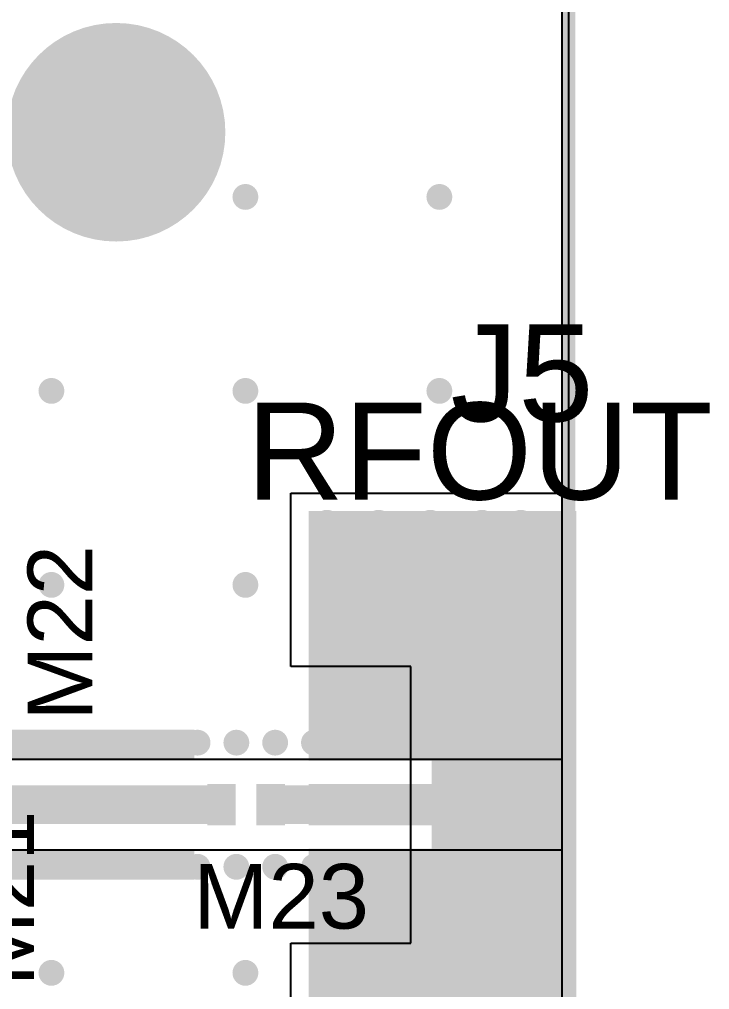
# Model space of a CAD drawing. Header units: millimetres. Extents: x -0.01 to 2.64, y -2.47 to 1.86.
# Drawn here: x 1.275 to 1.809, y 0.437 to 1.187 of the extents above; entities that cross this region are included whole.
import ezdxf

# ---------------------------------------------------------------- set-up
doc = ezdxf.new("R2010")
doc.units = ezdxf.units.MM
doc.header["$MEASUREMENT"] = 0
for name, color, linetype in [('BottomLayer', 5, 'Continuous'), ('BottomSolder', 6, 'Continuous'), ('Mechanical1', 6, 'Continuous'), ('MidLayer1', 16, 'Continuous'), ('MidLayer2', 76, 'Continuous'), ('PadHoleLayer', 156, 'Continuous'), ('TopLayer', 1, 'Continuous'), ('TopOverlay', 2, 'Continuous'), ('TopSolder', 216, 'Continuous'), ('ViaHoleLayer', 16, 'Continuous')]:
    doc.layers.add(name, color=color, linetype=linetype)
doc.styles.add('Arial', font='', dxfattribs={"height": 0.2})
doc.styles.get('Arial').set_extended_font_data('Arial')

# ---------------------------------------------------------------- blocks, each defined once
blk = doc.blocks.new('0402_20_26_22_1')
at = {"layer": 'TopLayer'}
for points in [[(-0.031, 0.013), (-0.011, 0.013), (-0.011, -0.013), (-0.031, -0.013)], [(0.011, 0.013), (0.031, 0.013), (0.031, -0.013), (0.011, -0.013)]]:
    blk.add_hatch(color=1, dxfattribs=at).paths.add_polyline_path(points)
at = {"layer": 'TopSolder'}
for points in [[(-0.032, 0.014), (-0.01, 0.014), (-0.01, -0.014), (-0.032, -0.014)], [(0.01, 0.014), (0.032, 0.014), (0.032, -0.014), (0.01, -0.014)]]:
    blk.add_hatch(color=216, dxfattribs=at).paths.add_polyline_path(points)
blk = doc.blocks.new('0402_20_26_22_2')
at = {"layer": 'TopLayer'}
for points in [[(-0.031, 0.013), (-0.011, 0.013), (-0.011, -0.013), (-0.031, -0.013)], [(0.011, 0.013), (0.031, 0.013), (0.031, -0.013), (0.011, -0.013)]]:
    blk.add_hatch(color=1, dxfattribs=at).paths.add_polyline_path(points)
at = {"layer": 'TopSolder'}
for points in [[(-0.032, 0.014), (-0.01, 0.014), (-0.01, -0.014), (-0.032, -0.014)], [(0.01, 0.014), (0.032, 0.014), (0.032, -0.014), (0.01, -0.014)]]:
    blk.add_hatch(color=216, dxfattribs=at).paths.add_polyline_path(points)
blk = doc.blocks.new('0402_20_30_18_12')
at = {"layer": 'TopLayer'}
for points in [[(-0.029, 0.015), (-0.009, 0.015), (-0.009, -0.015), (-0.029, -0.015)], [(0.009, 0.015), (0.029, 0.015), (0.029, -0.015), (0.009, -0.015)]]:
    blk.add_hatch(color=1, dxfattribs=at).paths.add_polyline_path(points)
at = {"layer": 'TopSolder'}
for points in [[(-0.03, 0.016), (-0.008, 0.016), (-0.008, -0.016), (-0.03, -0.016)], [(0.008, 0.016), (0.03, 0.016), (0.03, -0.016), (0.008, -0.016)]]:
    blk.add_hatch(color=216, dxfattribs=at).paths.add_polyline_path(points)
blk = doc.blocks.new('SMA_R_____P___R__D___H_F____15')
at = {"layer": 'BottomLayer'}
for points in [[(-0.005, 0.226), (0.2, 0.226), (0.2, 0.122), (-0.005, 0.122)], [(-0.005, 0.14), (0.105, 0.14), (0.105, -0.14), (-0.005, -0.14)], [(-0.005, -0.122), (0.2, -0.122), (0.2, -0.226), (-0.005, -0.226)]]:
    blk.add_hatch(color=5, dxfattribs=at).paths.add_polyline_path(points)
h = blk.add_hatch(color=5, dxfattribs=at)
edge = h.paths.add_edge_path()
edge.add_arc((0.037, 0.217), 0.01, 0, 360)
h = blk.add_hatch(color=5, dxfattribs=at)
edge = h.paths.add_edge_path()
edge.add_arc((0.067, 0.217), 0.01, 0, 360)
h = blk.add_hatch(color=5, dxfattribs=at)
edge = h.paths.add_edge_path()
edge.add_arc((0.107, 0.217), 0.01, 0, 360)
h = blk.add_hatch(color=5, dxfattribs=at)
edge = h.paths.add_edge_path()
edge.add_arc((0.147, 0.217), 0.01, 0, 360)
h = blk.add_hatch(color=5, dxfattribs=at)
edge = h.paths.add_edge_path()
edge.add_arc((0.187, 0.217), 0.01, 0, 360)
h = blk.add_hatch(color=5, dxfattribs=at)
edge = h.paths.add_edge_path()
edge.add_arc((0.037, 0.137), 0.01, 0, 360)
h = blk.add_hatch(color=5, dxfattribs=at)
edge = h.paths.add_edge_path()
edge.add_arc((0.067, 0.137), 0.01, 0, 360)
h = blk.add_hatch(color=5, dxfattribs=at)
edge = h.paths.add_edge_path()
edge.add_arc((0.107, 0.137), 0.01, 0, 360)
h = blk.add_hatch(color=5, dxfattribs=at)
edge = h.paths.add_edge_path()
edge.add_arc((0.147, 0.137), 0.01, 0, 360)
h = blk.add_hatch(color=5, dxfattribs=at)
edge = h.paths.add_edge_path()
edge.add_arc((0.187, 0.137), 0.01, 0, 360)
h = blk.add_hatch(color=5, dxfattribs=at)
edge = h.paths.add_edge_path()
edge.add_arc((0.037, -0.137), 0.01, 0, 360)
h = blk.add_hatch(color=5, dxfattribs=at)
edge = h.paths.add_edge_path()
edge.add_arc((0.067, -0.137), 0.01, 0, 360)
h = blk.add_hatch(color=5, dxfattribs=at)
edge = h.paths.add_edge_path()
edge.add_arc((0.107, -0.137), 0.01, 0, 360)
h = blk.add_hatch(color=5, dxfattribs=at)
edge = h.paths.add_edge_path()
edge.add_arc((0.147, -0.137), 0.01, 0, 360)
h = blk.add_hatch(color=5, dxfattribs=at)
edge = h.paths.add_edge_path()
edge.add_arc((0.187, -0.137), 0.01, 0, 360)
h = blk.add_hatch(color=5, dxfattribs=at)
edge = h.paths.add_edge_path()
edge.add_arc((0.037, -0.217), 0.01, 0, 360)
h = blk.add_hatch(color=5, dxfattribs=at)
edge = h.paths.add_edge_path()
edge.add_arc((0.067, -0.217), 0.01, 0, 360)
h = blk.add_hatch(color=5, dxfattribs=at)
edge = h.paths.add_edge_path()
edge.add_arc((0.107, -0.217), 0.01, 0, 360)
h = blk.add_hatch(color=5, dxfattribs=at)
edge = h.paths.add_edge_path()
edge.add_arc((0.147, -0.217), 0.01, 0, 360)
h = blk.add_hatch(color=5, dxfattribs=at)
edge = h.paths.add_edge_path()
edge.add_arc((0.187, -0.217), 0.01, 0, 360)
at = {"layer": 'BottomSolder'}
for points in [[(-0.006, 0.227), (0.201, 0.227), (0.201, 0.121), (-0.006, 0.121)], [(-0.006, 0.141), (0.106, 0.141), (0.106, -0.141), (-0.006, -0.141)], [(-0.006, -0.121), (0.201, -0.121), (0.201, -0.227), (-0.006, -0.227)]]:
    blk.add_hatch(color=6, dxfattribs=at).paths.add_polyline_path(points)
h = blk.add_hatch(color=6, dxfattribs=at)
edge = h.paths.add_edge_path()
edge.add_arc((0.037, 0.217), 0.011, 0, 360)
h = blk.add_hatch(color=6, dxfattribs=at)
edge = h.paths.add_edge_path()
edge.add_arc((0.067, 0.217), 0.011, 0, 360)
h = blk.add_hatch(color=6, dxfattribs=at)
edge = h.paths.add_edge_path()
edge.add_arc((0.107, 0.217), 0.011, 0, 360)
h = blk.add_hatch(color=6, dxfattribs=at)
edge = h.paths.add_edge_path()
edge.add_arc((0.147, 0.217), 0.011, 0, 360)
h = blk.add_hatch(color=6, dxfattribs=at)
edge = h.paths.add_edge_path()
edge.add_arc((0.187, 0.217), 0.011, 0, 360)
h = blk.add_hatch(color=6, dxfattribs=at)
edge = h.paths.add_edge_path()
edge.add_arc((0.037, 0.137), 0.011, 0, 360)
h = blk.add_hatch(color=6, dxfattribs=at)
edge = h.paths.add_edge_path()
edge.add_arc((0.067, 0.137), 0.011, 0, 360)
h = blk.add_hatch(color=6, dxfattribs=at)
edge = h.paths.add_edge_path()
edge.add_arc((0.107, 0.137), 0.011, 0, 360)
h = blk.add_hatch(color=6, dxfattribs=at)
edge = h.paths.add_edge_path()
edge.add_arc((0.147, 0.137), 0.011, 0, 360)
h = blk.add_hatch(color=6, dxfattribs=at)
edge = h.paths.add_edge_path()
edge.add_arc((0.187, 0.137), 0.011, 0, 360)
h = blk.add_hatch(color=6, dxfattribs=at)
edge = h.paths.add_edge_path()
edge.add_arc((0.037, -0.137), 0.011, 0, 360)
h = blk.add_hatch(color=6, dxfattribs=at)
edge = h.paths.add_edge_path()
edge.add_arc((0.067, -0.137), 0.011, 0, 360)
h = blk.add_hatch(color=6, dxfattribs=at)
edge = h.paths.add_edge_path()
edge.add_arc((0.107, -0.137), 0.011, 0, 360)
h = blk.add_hatch(color=6, dxfattribs=at)
edge = h.paths.add_edge_path()
edge.add_arc((0.147, -0.137), 0.011, 0, 360)
h = blk.add_hatch(color=6, dxfattribs=at)
edge = h.paths.add_edge_path()
edge.add_arc((0.187, -0.137), 0.011, 0, 360)
h = blk.add_hatch(color=6, dxfattribs=at)
edge = h.paths.add_edge_path()
edge.add_arc((0.037, -0.217), 0.011, 0, 360)
h = blk.add_hatch(color=6, dxfattribs=at)
edge = h.paths.add_edge_path()
edge.add_arc((0.067, -0.217), 0.011, 0, 360)
h = blk.add_hatch(color=6, dxfattribs=at)
edge = h.paths.add_edge_path()
edge.add_arc((0.107, -0.217), 0.011, 0, 360)
h = blk.add_hatch(color=6, dxfattribs=at)
edge = h.paths.add_edge_path()
edge.add_arc((0.147, -0.217), 0.011, 0, 360)
h = blk.add_hatch(color=6, dxfattribs=at)
edge = h.paths.add_edge_path()
edge.add_arc((0.187, -0.217), 0.011, 0, 360)
at = {"layer": 'MidLayer1'}
for points in [[(-0.005, 0.226), (0.2, 0.226), (0.2, 0.122), (-0.005, 0.122)], [(-0.005, 0.145), (0.045, 0.145), (0.045, -0.145), (-0.005, -0.145)], [(-0.005, -0.122), (0.2, -0.122), (0.2, -0.226), (-0.005, -0.226)]]:
    blk.add_hatch(color=16, dxfattribs=at).paths.add_polyline_path(points)
h = blk.add_hatch(color=16, dxfattribs=at)
edge = h.paths.add_edge_path()
edge.add_arc((0.037, 0.217), 0.01, 0, 360)
h = blk.add_hatch(color=16, dxfattribs=at)
edge = h.paths.add_edge_path()
edge.add_arc((0.067, 0.217), 0.01, 0, 360)
h = blk.add_hatch(color=16, dxfattribs=at)
edge = h.paths.add_edge_path()
edge.add_arc((0.107, 0.217), 0.01, 0, 360)
h = blk.add_hatch(color=16, dxfattribs=at)
edge = h.paths.add_edge_path()
edge.add_arc((0.147, 0.217), 0.01, 0, 360)
h = blk.add_hatch(color=16, dxfattribs=at)
edge = h.paths.add_edge_path()
edge.add_arc((0.187, 0.217), 0.01, 0, 360)
h = blk.add_hatch(color=16, dxfattribs=at)
edge = h.paths.add_edge_path()
edge.add_arc((0.037, 0.137), 0.01, 0, 360)
h = blk.add_hatch(color=16, dxfattribs=at)
edge = h.paths.add_edge_path()
edge.add_arc((0.067, 0.137), 0.01, 0, 360)
h = blk.add_hatch(color=16, dxfattribs=at)
edge = h.paths.add_edge_path()
edge.add_arc((0.107, 0.137), 0.01, 0, 360)
h = blk.add_hatch(color=16, dxfattribs=at)
edge = h.paths.add_edge_path()
edge.add_arc((0.147, 0.137), 0.01, 0, 360)
h = blk.add_hatch(color=16, dxfattribs=at)
edge = h.paths.add_edge_path()
edge.add_arc((0.187, 0.137), 0.01, 0, 360)
h = blk.add_hatch(color=16, dxfattribs=at)
edge = h.paths.add_edge_path()
edge.add_arc((0.037, -0.137), 0.01, 0, 360)
h = blk.add_hatch(color=16, dxfattribs=at)
edge = h.paths.add_edge_path()
edge.add_arc((0.067, -0.137), 0.01, 0, 360)
h = blk.add_hatch(color=16, dxfattribs=at)
edge = h.paths.add_edge_path()
edge.add_arc((0.107, -0.137), 0.01, 0, 360)
h = blk.add_hatch(color=16, dxfattribs=at)
edge = h.paths.add_edge_path()
edge.add_arc((0.147, -0.137), 0.01, 0, 360)
h = blk.add_hatch(color=16, dxfattribs=at)
edge = h.paths.add_edge_path()
edge.add_arc((0.187, -0.137), 0.01, 0, 360)
h = blk.add_hatch(color=16, dxfattribs=at)
edge = h.paths.add_edge_path()
edge.add_arc((0.037, -0.217), 0.01, 0, 360)
h = blk.add_hatch(color=16, dxfattribs=at)
edge = h.paths.add_edge_path()
edge.add_arc((0.067, -0.217), 0.01, 0, 360)
h = blk.add_hatch(color=16, dxfattribs=at)
edge = h.paths.add_edge_path()
edge.add_arc((0.107, -0.217), 0.01, 0, 360)
h = blk.add_hatch(color=16, dxfattribs=at)
edge = h.paths.add_edge_path()
edge.add_arc((0.147, -0.217), 0.01, 0, 360)
h = blk.add_hatch(color=16, dxfattribs=at)
edge = h.paths.add_edge_path()
edge.add_arc((0.187, -0.217), 0.01, 0, 360)
at = {"layer": 'MidLayer2'}
for points in [[(-0.005, 0.226), (0.2, 0.226), (0.2, 0.122), (-0.005, 0.122)], [(-0.005, -0.122), (0.2, -0.122), (0.2, -0.226), (-0.005, -0.226)]]:
    blk.add_hatch(color=76, dxfattribs=at).paths.add_polyline_path(points)
h = blk.add_hatch(color=76, dxfattribs=at)
edge = h.paths.add_edge_path()
edge.add_arc((0.037, 0.217), 0.01, 0, 360)
h = blk.add_hatch(color=76, dxfattribs=at)
edge = h.paths.add_edge_path()
edge.add_arc((0.067, 0.217), 0.01, 0, 360)
h = blk.add_hatch(color=76, dxfattribs=at)
edge = h.paths.add_edge_path()
edge.add_arc((0.107, 0.217), 0.01, 0, 360)
h = blk.add_hatch(color=76, dxfattribs=at)
edge = h.paths.add_edge_path()
edge.add_arc((0.147, 0.217), 0.01, 0, 360)
h = blk.add_hatch(color=76, dxfattribs=at)
edge = h.paths.add_edge_path()
edge.add_arc((0.187, 0.217), 0.01, 0, 360)
h = blk.add_hatch(color=76, dxfattribs=at)
edge = h.paths.add_edge_path()
edge.add_arc((0.037, 0.137), 0.01, 0, 360)
h = blk.add_hatch(color=76, dxfattribs=at)
edge = h.paths.add_edge_path()
edge.add_arc((0.067, 0.137), 0.01, 0, 360)
h = blk.add_hatch(color=76, dxfattribs=at)
edge = h.paths.add_edge_path()
edge.add_arc((0.107, 0.137), 0.01, 0, 360)
h = blk.add_hatch(color=76, dxfattribs=at)
edge = h.paths.add_edge_path()
edge.add_arc((0.147, 0.137), 0.01, 0, 360)
h = blk.add_hatch(color=76, dxfattribs=at)
edge = h.paths.add_edge_path()
edge.add_arc((0.187, 0.137), 0.01, 0, 360)
h = blk.add_hatch(color=76, dxfattribs=at)
edge = h.paths.add_edge_path()
edge.add_arc((0.037, -0.137), 0.01, 0, 360)
h = blk.add_hatch(color=76, dxfattribs=at)
edge = h.paths.add_edge_path()
edge.add_arc((0.067, -0.137), 0.01, 0, 360)
h = blk.add_hatch(color=76, dxfattribs=at)
edge = h.paths.add_edge_path()
edge.add_arc((0.107, -0.137), 0.01, 0, 360)
h = blk.add_hatch(color=76, dxfattribs=at)
edge = h.paths.add_edge_path()
edge.add_arc((0.147, -0.137), 0.01, 0, 360)
h = blk.add_hatch(color=76, dxfattribs=at)
edge = h.paths.add_edge_path()
edge.add_arc((0.187, -0.137), 0.01, 0, 360)
h = blk.add_hatch(color=76, dxfattribs=at)
edge = h.paths.add_edge_path()
edge.add_arc((0.037, -0.217), 0.01, 0, 360)
h = blk.add_hatch(color=76, dxfattribs=at)
edge = h.paths.add_edge_path()
edge.add_arc((0.067, -0.217), 0.01, 0, 360)
h = blk.add_hatch(color=76, dxfattribs=at)
edge = h.paths.add_edge_path()
edge.add_arc((0.107, -0.217), 0.01, 0, 360)
h = blk.add_hatch(color=76, dxfattribs=at)
edge = h.paths.add_edge_path()
edge.add_arc((0.147, -0.217), 0.01, 0, 360)
h = blk.add_hatch(color=76, dxfattribs=at)
edge = h.paths.add_edge_path()
edge.add_arc((0.187, -0.217), 0.01, 0, 360)
at = {"layer": 'PadHoleLayer'}
h = blk.add_hatch(color=156, dxfattribs=at)
edge = h.paths.add_edge_path()
edge.add_arc((0.0975, 0.174), 0.005, 0, 360)
h = blk.add_hatch(color=156, dxfattribs=at)
edge = h.paths.add_edge_path()
edge.add_arc((0.0975, -0.174), 0.005, 0, 360)
at = {"layer": 'TopLayer'}
for points in [[(-0.005, 0.226), (0.2, 0.226), (0.2, 0.122), (-0.005, 0.122)], [(-0.005, 0.135), (0.2, 0.135), (0.2, 0.035), (-0.005, 0.035)], [(-0.005, 0.015), (0.2, 0.015), (0.2, -0.015), (-0.005, -0.015)], [(-0.005, -0.035), (0.2, -0.035), (0.2, -0.135), (-0.005, -0.135)], [(-0.005, -0.122), (0.2, -0.122), (0.2, -0.226), (-0.005, -0.226)]]:
    blk.add_hatch(color=1, dxfattribs=at).paths.add_polyline_path(points)
h = blk.add_hatch(color=1, dxfattribs=at)
edge = h.paths.add_edge_path()
edge.add_arc((0.037, 0.217), 0.01, 0, 360)
h = blk.add_hatch(color=1, dxfattribs=at)
edge = h.paths.add_edge_path()
edge.add_arc((0.067, 0.217), 0.01, 0, 360)
h = blk.add_hatch(color=1, dxfattribs=at)
edge = h.paths.add_edge_path()
edge.add_arc((0.107, 0.217), 0.01, 0, 360)
h = blk.add_hatch(color=1, dxfattribs=at)
edge = h.paths.add_edge_path()
edge.add_arc((0.147, 0.217), 0.01, 0, 360)
h = blk.add_hatch(color=1, dxfattribs=at)
edge = h.paths.add_edge_path()
edge.add_arc((0.187, 0.217), 0.01, 0, 360)
h = blk.add_hatch(color=1, dxfattribs=at)
edge = h.paths.add_edge_path()
edge.add_arc((0.037, 0.137), 0.01, 0, 360)
h = blk.add_hatch(color=1, dxfattribs=at)
edge = h.paths.add_edge_path()
edge.add_arc((0.067, 0.137), 0.01, 0, 360)
h = blk.add_hatch(color=1, dxfattribs=at)
edge = h.paths.add_edge_path()
edge.add_arc((0.107, 0.137), 0.01, 0, 360)
h = blk.add_hatch(color=1, dxfattribs=at)
edge = h.paths.add_edge_path()
edge.add_arc((0.147, 0.137), 0.01, 0, 360)
h = blk.add_hatch(color=1, dxfattribs=at)
edge = h.paths.add_edge_path()
edge.add_arc((0.187, 0.137), 0.01, 0, 360)
h = blk.add_hatch(color=1, dxfattribs=at)
edge = h.paths.add_edge_path()
edge.add_arc((0.037, -0.137), 0.01, 0, 360)
h = blk.add_hatch(color=1, dxfattribs=at)
edge = h.paths.add_edge_path()
edge.add_arc((0.067, -0.137), 0.01, 0, 360)
h = blk.add_hatch(color=1, dxfattribs=at)
edge = h.paths.add_edge_path()
edge.add_arc((0.107, -0.137), 0.01, 0, 360)
h = blk.add_hatch(color=1, dxfattribs=at)
edge = h.paths.add_edge_path()
edge.add_arc((0.147, -0.137), 0.01, 0, 360)
h = blk.add_hatch(color=1, dxfattribs=at)
edge = h.paths.add_edge_path()
edge.add_arc((0.187, -0.137), 0.01, 0, 360)
h = blk.add_hatch(color=1, dxfattribs=at)
edge = h.paths.add_edge_path()
edge.add_arc((0.037, -0.217), 0.01, 0, 360)
h = blk.add_hatch(color=1, dxfattribs=at)
edge = h.paths.add_edge_path()
edge.add_arc((0.067, -0.217), 0.01, 0, 360)
h = blk.add_hatch(color=1, dxfattribs=at)
edge = h.paths.add_edge_path()
edge.add_arc((0.107, -0.217), 0.01, 0, 360)
h = blk.add_hatch(color=1, dxfattribs=at)
edge = h.paths.add_edge_path()
edge.add_arc((0.147, -0.217), 0.01, 0, 360)
h = blk.add_hatch(color=1, dxfattribs=at)
edge = h.paths.add_edge_path()
edge.add_arc((0.187, -0.217), 0.01, 0, 360)
at = {"layer": 'TopSolder'}
for points in [[(-0.006, 0.227), (0.201, 0.227), (0.201, 0.121), (-0.006, 0.121)], [(-0.006, 0.136), (0.201, 0.136), (0.201, 0.034), (-0.006, 0.034)], [(-0.006, 0.016), (0.201, 0.016), (0.201, -0.016), (-0.006, -0.016)], [(-0.006, -0.034), (0.201, -0.034), (0.201, -0.136), (-0.006, -0.136)], [(-0.006, -0.121), (0.201, -0.121), (0.201, -0.227), (-0.006, -0.227)]]:
    blk.add_hatch(color=216, dxfattribs=at).paths.add_polyline_path(points)
h = blk.add_hatch(color=216, dxfattribs=at)
edge = h.paths.add_edge_path()
edge.add_arc((0.037, 0.217), 0.011, 0, 360)
h = blk.add_hatch(color=216, dxfattribs=at)
edge = h.paths.add_edge_path()
edge.add_arc((0.067, 0.217), 0.011, 0, 360)
h = blk.add_hatch(color=216, dxfattribs=at)
edge = h.paths.add_edge_path()
edge.add_arc((0.107, 0.217), 0.011, 0, 360)
h = blk.add_hatch(color=216, dxfattribs=at)
edge = h.paths.add_edge_path()
edge.add_arc((0.147, 0.217), 0.011, 0, 360)
h = blk.add_hatch(color=216, dxfattribs=at)
edge = h.paths.add_edge_path()
edge.add_arc((0.187, 0.217), 0.011, 0, 360)
h = blk.add_hatch(color=216, dxfattribs=at)
edge = h.paths.add_edge_path()
edge.add_arc((0.037, 0.137), 0.011, 0, 360)
h = blk.add_hatch(color=216, dxfattribs=at)
edge = h.paths.add_edge_path()
edge.add_arc((0.067, 0.137), 0.011, 0, 360)
h = blk.add_hatch(color=216, dxfattribs=at)
edge = h.paths.add_edge_path()
edge.add_arc((0.107, 0.137), 0.011, 0, 360)
h = blk.add_hatch(color=216, dxfattribs=at)
edge = h.paths.add_edge_path()
edge.add_arc((0.147, 0.137), 0.011, 0, 360)
h = blk.add_hatch(color=216, dxfattribs=at)
edge = h.paths.add_edge_path()
edge.add_arc((0.187, 0.137), 0.011, 0, 360)
h = blk.add_hatch(color=216, dxfattribs=at)
edge = h.paths.add_edge_path()
edge.add_arc((0.037, -0.137), 0.011, 0, 360)
h = blk.add_hatch(color=216, dxfattribs=at)
edge = h.paths.add_edge_path()
edge.add_arc((0.067, -0.137), 0.011, 0, 360)
h = blk.add_hatch(color=216, dxfattribs=at)
edge = h.paths.add_edge_path()
edge.add_arc((0.107, -0.137), 0.011, 0, 360)
h = blk.add_hatch(color=216, dxfattribs=at)
edge = h.paths.add_edge_path()
edge.add_arc((0.147, -0.137), 0.011, 0, 360)
h = blk.add_hatch(color=216, dxfattribs=at)
edge = h.paths.add_edge_path()
edge.add_arc((0.187, -0.137), 0.011, 0, 360)
h = blk.add_hatch(color=216, dxfattribs=at)
edge = h.paths.add_edge_path()
edge.add_arc((0.037, -0.217), 0.011, 0, 360)
h = blk.add_hatch(color=216, dxfattribs=at)
edge = h.paths.add_edge_path()
edge.add_arc((0.067, -0.217), 0.011, 0, 360)
h = blk.add_hatch(color=216, dxfattribs=at)
edge = h.paths.add_edge_path()
edge.add_arc((0.107, -0.217), 0.011, 0, 360)
h = blk.add_hatch(color=216, dxfattribs=at)
edge = h.paths.add_edge_path()
edge.add_arc((0.147, -0.217), 0.011, 0, 360)
h = blk.add_hatch(color=216, dxfattribs=at)
edge = h.paths.add_edge_path()
edge.add_arc((0.187, -0.217), 0.011, 0, 360)
at = {"layer": 'ViaHoleLayer'}
h = blk.add_hatch(color=16, dxfattribs=at)
edge = h.paths.add_edge_path()
edge.add_arc((0.037, 0.217), 0.005, 0, 360)
h = blk.add_hatch(color=16, dxfattribs=at)
edge = h.paths.add_edge_path()
edge.add_arc((0.067, 0.217), 0.005, 0, 360)
h = blk.add_hatch(color=16, dxfattribs=at)
edge = h.paths.add_edge_path()
edge.add_arc((0.107, 0.217), 0.005, 0, 360)
h = blk.add_hatch(color=16, dxfattribs=at)
edge = h.paths.add_edge_path()
edge.add_arc((0.147, 0.217), 0.005, 0, 360)
h = blk.add_hatch(color=16, dxfattribs=at)
edge = h.paths.add_edge_path()
edge.add_arc((0.187, 0.217), 0.005, 0, 360)
h = blk.add_hatch(color=16, dxfattribs=at)
edge = h.paths.add_edge_path()
edge.add_arc((0.037, 0.137), 0.005, 0, 360)
h = blk.add_hatch(color=16, dxfattribs=at)
edge = h.paths.add_edge_path()
edge.add_arc((0.067, 0.137), 0.005, 0, 360)
h = blk.add_hatch(color=16, dxfattribs=at)
edge = h.paths.add_edge_path()
edge.add_arc((0.107, 0.137), 0.005, 0, 360)
h = blk.add_hatch(color=16, dxfattribs=at)
edge = h.paths.add_edge_path()
edge.add_arc((0.147, 0.137), 0.005, 0, 360)
h = blk.add_hatch(color=16, dxfattribs=at)
edge = h.paths.add_edge_path()
edge.add_arc((0.187, 0.137), 0.005, 0, 360)
h = blk.add_hatch(color=16, dxfattribs=at)
edge = h.paths.add_edge_path()
edge.add_arc((0.037, -0.137), 0.005, 0, 360)
h = blk.add_hatch(color=16, dxfattribs=at)
edge = h.paths.add_edge_path()
edge.add_arc((0.067, -0.137), 0.005, 0, 360)
h = blk.add_hatch(color=16, dxfattribs=at)
edge = h.paths.add_edge_path()
edge.add_arc((0.107, -0.137), 0.005, 0, 360)
h = blk.add_hatch(color=16, dxfattribs=at)
edge = h.paths.add_edge_path()
edge.add_arc((0.147, -0.137), 0.005, 0, 360)
h = blk.add_hatch(color=16, dxfattribs=at)
edge = h.paths.add_edge_path()
edge.add_arc((0.187, -0.137), 0.005, 0, 360)
h = blk.add_hatch(color=16, dxfattribs=at)
edge = h.paths.add_edge_path()
edge.add_arc((0.037, -0.217), 0.005, 0, 360)
h = blk.add_hatch(color=16, dxfattribs=at)
edge = h.paths.add_edge_path()
edge.add_arc((0.067, -0.217), 0.005, 0, 360)
h = blk.add_hatch(color=16, dxfattribs=at)
edge = h.paths.add_edge_path()
edge.add_arc((0.107, -0.217), 0.005, 0, 360)
h = blk.add_hatch(color=16, dxfattribs=at)
edge = h.paths.add_edge_path()
edge.add_arc((0.147, -0.217), 0.005, 0, 360)
h = blk.add_hatch(color=16, dxfattribs=at)
edge = h.paths.add_edge_path()
edge.add_arc((0.187, -0.217), 0.005, 0, 360)
blk = doc.blocks.new('H_________F___17')
at = {"layer": 'BottomLayer'}
h = blk.add_hatch(color=5, dxfattribs=at)
edge = h.paths.add_edge_path()
edge.add_arc((0.5, 0.5), 0.0725, 0, 360)
at = {"layer": 'BottomSolder'}
h = blk.add_hatch(color=6, dxfattribs=at)
edge = h.paths.add_edge_path()
edge.add_arc((0.5, 0.5), 0.0845, 0, 360)
at = {"layer": 'MidLayer1'}
h = blk.add_hatch(color=16, dxfattribs=at)
edge = h.paths.add_edge_path()
edge.add_arc((0.5, 0.5), 0.0725, 0, 360)
at = {"layer": 'MidLayer2'}
h = blk.add_hatch(color=76, dxfattribs=at)
edge = h.paths.add_edge_path()
edge.add_arc((0.5, 0.5), 0.0725, 0, 360)
at = {"layer": 'PadHoleLayer'}
h = blk.add_hatch(color=156, dxfattribs=at)
edge = h.paths.add_edge_path()
edge.add_arc((0.5, 0.5), 0.0625, 0, 360)
at = {"layer": 'TopLayer'}
h = blk.add_hatch(color=1, dxfattribs=at)
edge = h.paths.add_edge_path()
edge.add_arc((0.5, 0.5), 0.0725, 0, 360)
at = {"layer": 'TopSolder'}
h = blk.add_hatch(color=216, dxfattribs=at)
edge = h.paths.add_edge_path()
edge.add_arc((0.5, 0.5), 0.0845, 0, 360)

msp = doc.modelspace()

# ---------------------------------------------------------------- hatches: boundary and pattern name
at = {"layer": 'BottomLayer'}
h = msp.add_hatch(color=5, dxfattribs=at)
edge = h.paths.add_edge_path()
edge.add_arc((1.45, 1.05), 0.01, 0, 360)
h = msp.add_hatch(color=5, dxfattribs=at)
edge = h.paths.add_edge_path()
edge.add_arc((1.6, 1.05), 0.01, 0, 360)
h = msp.add_hatch(color=5, dxfattribs=at)
edge = h.paths.add_edge_path()
edge.add_arc((1.3, 0.9), 0.01, 0, 360)
h = msp.add_hatch(color=5, dxfattribs=at)
edge = h.paths.add_edge_path()
edge.add_arc((1.45, 0.9), 0.01, 0, 360)
h = msp.add_hatch(color=5, dxfattribs=at)
edge = h.paths.add_edge_path()
edge.add_arc((1.6, 0.9), 0.01, 0, 360)
h = msp.add_hatch(color=5, dxfattribs=at)
edge = h.paths.add_edge_path()
edge.add_arc((1.3, 0.75), 0.01, 0, 360)
h = msp.add_hatch(color=5, dxfattribs=at)
edge = h.paths.add_edge_path()
edge.add_arc((1.45, 0.75), 0.01, 0, 360)
h = msp.add_hatch(color=5, dxfattribs=at)
edge = h.paths.add_edge_path()
edge.add_arc((1.293, 0.628), 0.01, 0, 360)
h = msp.add_hatch(color=5, dxfattribs=at)
edge = h.paths.add_edge_path()
edge.add_arc((1.323, 0.628), 0.01, 0, 360)
h = msp.add_hatch(color=5, dxfattribs=at)
edge = h.paths.add_edge_path()
edge.add_arc((1.353, 0.628), 0.01, 0, 360)
h = msp.add_hatch(color=5, dxfattribs=at)
edge = h.paths.add_edge_path()
edge.add_arc((1.383, 0.628), 0.01, 0, 360)
h = msp.add_hatch(color=5, dxfattribs=at)
edge = h.paths.add_edge_path()
edge.add_arc((1.413, 0.628), 0.01, 0, 360)
h = msp.add_hatch(color=5, dxfattribs=at)
edge = h.paths.add_edge_path()
edge.add_arc((1.443, 0.628), 0.01, 0, 360)
h = msp.add_hatch(color=5, dxfattribs=at)
edge = h.paths.add_edge_path()
edge.add_arc((1.473, 0.628), 0.01, 0, 360)
h = msp.add_hatch(color=5, dxfattribs=at)
edge = h.paths.add_edge_path()
edge.add_arc((1.503, 0.628), 0.01, 0, 360)
h = msp.add_hatch(color=5, dxfattribs=at)
edge = h.paths.add_edge_path()
edge.add_arc((1.533, 0.628), 0.01, 0, 360)
h = msp.add_hatch(color=5, dxfattribs=at)
edge = h.paths.add_edge_path()
edge.add_arc((1.563, 0.628), 0.01, 0, 360)
h = msp.add_hatch(color=5, dxfattribs=at)
edge = h.paths.add_edge_path()
edge.add_arc((1.593, 0.628), 0.01, 0, 360)
h = msp.add_hatch(color=5, dxfattribs=at)
edge = h.paths.add_edge_path()
edge.add_arc((1.623, 0.628), 0.01, 0, 360)
h = msp.add_hatch(color=5, dxfattribs=at)
edge = h.paths.add_edge_path()
edge.add_arc((1.653, 0.628), 0.01, 0, 360)
h = msp.add_hatch(color=5, dxfattribs=at)
edge = h.paths.add_edge_path()
edge.add_arc((1.683, 0.628), 0.01, 0, 360)
h = msp.add_hatch(color=5, dxfattribs=at)
edge = h.paths.add_edge_path()
edge.add_arc((1.293, 0.532), 0.01, 0, 360)
h = msp.add_hatch(color=5, dxfattribs=at)
edge = h.paths.add_edge_path()
edge.add_arc((1.323, 0.532), 0.01, 0, 360)
h = msp.add_hatch(color=5, dxfattribs=at)
edge = h.paths.add_edge_path()
edge.add_arc((1.353, 0.532), 0.01, 0, 360)
h = msp.add_hatch(color=5, dxfattribs=at)
edge = h.paths.add_edge_path()
edge.add_arc((1.383, 0.532), 0.01, 0, 360)
h = msp.add_hatch(color=5, dxfattribs=at)
edge = h.paths.add_edge_path()
edge.add_arc((1.413, 0.532), 0.01, 0, 360)
h = msp.add_hatch(color=5, dxfattribs=at)
edge = h.paths.add_edge_path()
edge.add_arc((1.443, 0.532), 0.01, 0, 360)
h = msp.add_hatch(color=5, dxfattribs=at)
edge = h.paths.add_edge_path()
edge.add_arc((1.473, 0.532), 0.01, 0, 360)
h = msp.add_hatch(color=5, dxfattribs=at)
edge = h.paths.add_edge_path()
edge.add_arc((1.503, 0.532), 0.01, 0, 360)
h = msp.add_hatch(color=5, dxfattribs=at)
edge = h.paths.add_edge_path()
edge.add_arc((1.533, 0.532), 0.01, 0, 360)
h = msp.add_hatch(color=5, dxfattribs=at)
edge = h.paths.add_edge_path()
edge.add_arc((1.563, 0.532), 0.01, 0, 360)
h = msp.add_hatch(color=5, dxfattribs=at)
edge = h.paths.add_edge_path()
edge.add_arc((1.593, 0.532), 0.01, 0, 360)
h = msp.add_hatch(color=5, dxfattribs=at)
edge = h.paths.add_edge_path()
edge.add_arc((1.623, 0.532), 0.01, 0, 360)
h = msp.add_hatch(color=5, dxfattribs=at)
edge = h.paths.add_edge_path()
edge.add_arc((1.653, 0.532), 0.01, 0, 360)
h = msp.add_hatch(color=5, dxfattribs=at)
edge = h.paths.add_edge_path()
edge.add_arc((1.683, 0.532), 0.01, 0, 360)
h = msp.add_hatch(color=5, dxfattribs=at)
edge = h.paths.add_edge_path()
edge.add_arc((1.3, 0.45), 0.01, 0, 360)
h = msp.add_hatch(color=5, dxfattribs=at)
edge = h.paths.add_edge_path()
edge.add_arc((1.45, 0.45), 0.01, 0, 360)
at = {"layer": 'MidLayer1'}
h = msp.add_hatch(color=16, dxfattribs=at)
edge = h.paths.add_edge_path()
edge.add_arc((1.45, 1.05), 0.01, 0, 360)
h = msp.add_hatch(color=16, dxfattribs=at)
edge = h.paths.add_edge_path()
edge.add_arc((1.6, 1.05), 0.01, 0, 360)
h = msp.add_hatch(color=16, dxfattribs=at)
edge = h.paths.add_edge_path()
edge.add_arc((1.3, 0.9), 0.01, 0, 360)
h = msp.add_hatch(color=16, dxfattribs=at)
edge = h.paths.add_edge_path()
edge.add_arc((1.45, 0.9), 0.01, 0, 360)
h = msp.add_hatch(color=16, dxfattribs=at)
edge = h.paths.add_edge_path()
edge.add_arc((1.6, 0.9), 0.01, 0, 360)
h = msp.add_hatch(color=16, dxfattribs=at)
edge = h.paths.add_edge_path()
edge.add_arc((1.3, 0.75), 0.01, 0, 360)
h = msp.add_hatch(color=16, dxfattribs=at)
edge = h.paths.add_edge_path()
edge.add_arc((1.45, 0.75), 0.01, 0, 360)
h = msp.add_hatch(color=16, dxfattribs=at)
edge = h.paths.add_edge_path()
edge.add_arc((1.293, 0.628), 0.01, 0, 360)
h = msp.add_hatch(color=16, dxfattribs=at)
edge = h.paths.add_edge_path()
edge.add_arc((1.323, 0.628), 0.01, 0, 360)
h = msp.add_hatch(color=16, dxfattribs=at)
edge = h.paths.add_edge_path()
edge.add_arc((1.353, 0.628), 0.01, 0, 360)
h = msp.add_hatch(color=16, dxfattribs=at)
edge = h.paths.add_edge_path()
edge.add_arc((1.383, 0.628), 0.01, 0, 360)
h = msp.add_hatch(color=16, dxfattribs=at)
edge = h.paths.add_edge_path()
edge.add_arc((1.413, 0.628), 0.01, 0, 360)
h = msp.add_hatch(color=16, dxfattribs=at)
edge = h.paths.add_edge_path()
edge.add_arc((1.443, 0.628), 0.01, 0, 360)
h = msp.add_hatch(color=16, dxfattribs=at)
edge = h.paths.add_edge_path()
edge.add_arc((1.473, 0.628), 0.01, 0, 360)
h = msp.add_hatch(color=16, dxfattribs=at)
edge = h.paths.add_edge_path()
edge.add_arc((1.503, 0.628), 0.01, 0, 360)
h = msp.add_hatch(color=16, dxfattribs=at)
edge = h.paths.add_edge_path()
edge.add_arc((1.533, 0.628), 0.01, 0, 360)
h = msp.add_hatch(color=16, dxfattribs=at)
edge = h.paths.add_edge_path()
edge.add_arc((1.563, 0.628), 0.01, 0, 360)
h = msp.add_hatch(color=16, dxfattribs=at)
edge = h.paths.add_edge_path()
edge.add_arc((1.593, 0.628), 0.01, 0, 360)
h = msp.add_hatch(color=16, dxfattribs=at)
edge = h.paths.add_edge_path()
edge.add_arc((1.623, 0.628), 0.01, 0, 360)
h = msp.add_hatch(color=16, dxfattribs=at)
edge = h.paths.add_edge_path()
edge.add_arc((1.653, 0.628), 0.01, 0, 360)
h = msp.add_hatch(color=16, dxfattribs=at)
edge = h.paths.add_edge_path()
edge.add_arc((1.683, 0.628), 0.01, 0, 360)
h = msp.add_hatch(color=16, dxfattribs=at)
edge = h.paths.add_edge_path()
edge.add_arc((1.293, 0.532), 0.01, 0, 360)
h = msp.add_hatch(color=16, dxfattribs=at)
edge = h.paths.add_edge_path()
edge.add_arc((1.323, 0.532), 0.01, 0, 360)
h = msp.add_hatch(color=16, dxfattribs=at)
edge = h.paths.add_edge_path()
edge.add_arc((1.353, 0.532), 0.01, 0, 360)
h = msp.add_hatch(color=16, dxfattribs=at)
edge = h.paths.add_edge_path()
edge.add_arc((1.383, 0.532), 0.01, 0, 360)
h = msp.add_hatch(color=16, dxfattribs=at)
edge = h.paths.add_edge_path()
edge.add_arc((1.413, 0.532), 0.01, 0, 360)
h = msp.add_hatch(color=16, dxfattribs=at)
edge = h.paths.add_edge_path()
edge.add_arc((1.443, 0.532), 0.01, 0, 360)
h = msp.add_hatch(color=16, dxfattribs=at)
edge = h.paths.add_edge_path()
edge.add_arc((1.473, 0.532), 0.01, 0, 360)
h = msp.add_hatch(color=16, dxfattribs=at)
edge = h.paths.add_edge_path()
edge.add_arc((1.503, 0.532), 0.01, 0, 360)
h = msp.add_hatch(color=16, dxfattribs=at)
edge = h.paths.add_edge_path()
edge.add_arc((1.533, 0.532), 0.01, 0, 360)
h = msp.add_hatch(color=16, dxfattribs=at)
edge = h.paths.add_edge_path()
edge.add_arc((1.563, 0.532), 0.01, 0, 360)
h = msp.add_hatch(color=16, dxfattribs=at)
edge = h.paths.add_edge_path()
edge.add_arc((1.593, 0.532), 0.01, 0, 360)
h = msp.add_hatch(color=16, dxfattribs=at)
edge = h.paths.add_edge_path()
edge.add_arc((1.623, 0.532), 0.01, 0, 360)
h = msp.add_hatch(color=16, dxfattribs=at)
edge = h.paths.add_edge_path()
edge.add_arc((1.653, 0.532), 0.01, 0, 360)
h = msp.add_hatch(color=16, dxfattribs=at)
edge = h.paths.add_edge_path()
edge.add_arc((1.683, 0.532), 0.01, 0, 360)
h = msp.add_hatch(color=16, dxfattribs=at)
edge = h.paths.add_edge_path()
edge.add_arc((1.3, 0.45), 0.01, 0, 360)
h = msp.add_hatch(color=16, dxfattribs=at)
edge = h.paths.add_edge_path()
edge.add_arc((1.45, 0.45), 0.01, 0, 360)
at = {"layer": 'MidLayer2'}
h = msp.add_hatch(color=76, dxfattribs=at)
edge = h.paths.add_edge_path()
edge.add_arc((1.45, 1.05), 0.01, 0, 360)
h = msp.add_hatch(color=76, dxfattribs=at)
edge = h.paths.add_edge_path()
edge.add_arc((1.6, 1.05), 0.01, 0, 360)
h = msp.add_hatch(color=76, dxfattribs=at)
edge = h.paths.add_edge_path()
edge.add_arc((1.3, 0.9), 0.01, 0, 360)
h = msp.add_hatch(color=76, dxfattribs=at)
edge = h.paths.add_edge_path()
edge.add_arc((1.45, 0.9), 0.01, 0, 360)
h = msp.add_hatch(color=76, dxfattribs=at)
edge = h.paths.add_edge_path()
edge.add_arc((1.6, 0.9), 0.01, 0, 360)
h = msp.add_hatch(color=76, dxfattribs=at)
edge = h.paths.add_edge_path()
edge.add_arc((1.3, 0.75), 0.01, 0, 360)
h = msp.add_hatch(color=76, dxfattribs=at)
edge = h.paths.add_edge_path()
edge.add_arc((1.45, 0.75), 0.01, 0, 360)
h = msp.add_hatch(color=76, dxfattribs=at)
edge = h.paths.add_edge_path()
edge.add_arc((1.293, 0.628), 0.01, 0, 360)
h = msp.add_hatch(color=76, dxfattribs=at)
edge = h.paths.add_edge_path()
edge.add_arc((1.323, 0.628), 0.01, 0, 360)
h = msp.add_hatch(color=76, dxfattribs=at)
edge = h.paths.add_edge_path()
edge.add_arc((1.353, 0.628), 0.01, 0, 360)
h = msp.add_hatch(color=76, dxfattribs=at)
edge = h.paths.add_edge_path()
edge.add_arc((1.383, 0.628), 0.01, 0, 360)
h = msp.add_hatch(color=76, dxfattribs=at)
edge = h.paths.add_edge_path()
edge.add_arc((1.413, 0.628), 0.01, 0, 360)
h = msp.add_hatch(color=76, dxfattribs=at)
edge = h.paths.add_edge_path()
edge.add_arc((1.443, 0.628), 0.01, 0, 360)
h = msp.add_hatch(color=76, dxfattribs=at)
edge = h.paths.add_edge_path()
edge.add_arc((1.473, 0.628), 0.01, 0, 360)
h = msp.add_hatch(color=76, dxfattribs=at)
edge = h.paths.add_edge_path()
edge.add_arc((1.503, 0.628), 0.01, 0, 360)
h = msp.add_hatch(color=76, dxfattribs=at)
edge = h.paths.add_edge_path()
edge.add_arc((1.533, 0.628), 0.01, 0, 360)
h = msp.add_hatch(color=76, dxfattribs=at)
edge = h.paths.add_edge_path()
edge.add_arc((1.563, 0.628), 0.01, 0, 360)
h = msp.add_hatch(color=76, dxfattribs=at)
edge = h.paths.add_edge_path()
edge.add_arc((1.593, 0.628), 0.01, 0, 360)
h = msp.add_hatch(color=76, dxfattribs=at)
edge = h.paths.add_edge_path()
edge.add_arc((1.623, 0.628), 0.01, 0, 360)
h = msp.add_hatch(color=76, dxfattribs=at)
edge = h.paths.add_edge_path()
edge.add_arc((1.653, 0.628), 0.01, 0, 360)
h = msp.add_hatch(color=76, dxfattribs=at)
edge = h.paths.add_edge_path()
edge.add_arc((1.683, 0.628), 0.01, 0, 360)
h = msp.add_hatch(color=76, dxfattribs=at)
edge = h.paths.add_edge_path()
edge.add_arc((1.293, 0.532), 0.01, 0, 360)
h = msp.add_hatch(color=76, dxfattribs=at)
edge = h.paths.add_edge_path()
edge.add_arc((1.323, 0.532), 0.01, 0, 360)
h = msp.add_hatch(color=76, dxfattribs=at)
edge = h.paths.add_edge_path()
edge.add_arc((1.353, 0.532), 0.01, 0, 360)
h = msp.add_hatch(color=76, dxfattribs=at)
edge = h.paths.add_edge_path()
edge.add_arc((1.383, 0.532), 0.01, 0, 360)
h = msp.add_hatch(color=76, dxfattribs=at)
edge = h.paths.add_edge_path()
edge.add_arc((1.413, 0.532), 0.01, 0, 360)
h = msp.add_hatch(color=76, dxfattribs=at)
edge = h.paths.add_edge_path()
edge.add_arc((1.443, 0.532), 0.01, 0, 360)
h = msp.add_hatch(color=76, dxfattribs=at)
edge = h.paths.add_edge_path()
edge.add_arc((1.473, 0.532), 0.01, 0, 360)
h = msp.add_hatch(color=76, dxfattribs=at)
edge = h.paths.add_edge_path()
edge.add_arc((1.503, 0.532), 0.01, 0, 360)
h = msp.add_hatch(color=76, dxfattribs=at)
edge = h.paths.add_edge_path()
edge.add_arc((1.533, 0.532), 0.01, 0, 360)
h = msp.add_hatch(color=76, dxfattribs=at)
edge = h.paths.add_edge_path()
edge.add_arc((1.563, 0.532), 0.01, 0, 360)
h = msp.add_hatch(color=76, dxfattribs=at)
edge = h.paths.add_edge_path()
edge.add_arc((1.593, 0.532), 0.01, 0, 360)
h = msp.add_hatch(color=76, dxfattribs=at)
edge = h.paths.add_edge_path()
edge.add_arc((1.623, 0.532), 0.01, 0, 360)
h = msp.add_hatch(color=76, dxfattribs=at)
edge = h.paths.add_edge_path()
edge.add_arc((1.653, 0.532), 0.01, 0, 360)
h = msp.add_hatch(color=76, dxfattribs=at)
edge = h.paths.add_edge_path()
edge.add_arc((1.683, 0.532), 0.01, 0, 360)
h = msp.add_hatch(color=76, dxfattribs=at)
edge = h.paths.add_edge_path()
edge.add_arc((1.3, 0.45), 0.01, 0, 360)
h = msp.add_hatch(color=76, dxfattribs=at)
edge = h.paths.add_edge_path()
edge.add_arc((1.45, 0.45), 0.01, 0, 360)
at = {"layer": 'TopLayer'}
h = msp.add_hatch(color=1, dxfattribs=at)
edge = h.paths.add_edge_path()
edge.add_arc((1.45, 1.05), 0.01, 0, 360)
h = msp.add_hatch(color=1, dxfattribs=at)
edge = h.paths.add_edge_path()
edge.add_arc((1.6, 1.05), 0.01, 0, 360)
h = msp.add_hatch(color=1, dxfattribs=at)
edge = h.paths.add_edge_path()
edge.add_arc((1.3, 0.9), 0.01, 0, 360)
h = msp.add_hatch(color=1, dxfattribs=at)
edge = h.paths.add_edge_path()
edge.add_arc((1.45, 0.9), 0.01, 0, 360)
h = msp.add_hatch(color=1, dxfattribs=at)
edge = h.paths.add_edge_path()
edge.add_arc((1.6, 0.9), 0.01, 0, 360)
h = msp.add_hatch(color=1, dxfattribs=at)
edge = h.paths.add_edge_path()
edge.add_arc((1.3, 0.75), 0.01, 0, 360)
h = msp.add_hatch(color=1, dxfattribs=at)
edge = h.paths.add_edge_path()
edge.add_arc((1.45, 0.75), 0.01, 0, 360)
h = msp.add_hatch(color=1, dxfattribs=at)
edge = h.paths.add_edge_path()
edge.add_arc((1.293, 0.628), 0.01, 0, 360)
h = msp.add_hatch(color=1, dxfattribs=at)
edge = h.paths.add_edge_path()
edge.add_arc((1.323, 0.628), 0.01, 0, 360)
h = msp.add_hatch(color=1, dxfattribs=at)
edge = h.paths.add_edge_path()
edge.add_arc((1.353, 0.628), 0.01, 0, 360)
h = msp.add_hatch(color=1, dxfattribs=at)
edge = h.paths.add_edge_path()
edge.add_arc((1.383, 0.628), 0.01, 0, 360)
h = msp.add_hatch(color=1, dxfattribs=at)
edge = h.paths.add_edge_path()
edge.add_arc((1.413, 0.628), 0.01, 0, 360)
h = msp.add_hatch(color=1, dxfattribs=at)
edge = h.paths.add_edge_path()
edge.add_arc((1.443, 0.628), 0.01, 0, 360)
h = msp.add_hatch(color=1, dxfattribs=at)
edge = h.paths.add_edge_path()
edge.add_arc((1.473, 0.628), 0.01, 0, 360)
h = msp.add_hatch(color=1, dxfattribs=at)
edge = h.paths.add_edge_path()
edge.add_arc((1.503, 0.628), 0.01, 0, 360)
h = msp.add_hatch(color=1, dxfattribs=at)
edge = h.paths.add_edge_path()
edge.add_arc((1.533, 0.628), 0.01, 0, 360)
h = msp.add_hatch(color=1, dxfattribs=at)
edge = h.paths.add_edge_path()
edge.add_arc((1.563, 0.628), 0.01, 0, 360)
h = msp.add_hatch(color=1, dxfattribs=at)
edge = h.paths.add_edge_path()
edge.add_arc((1.593, 0.628), 0.01, 0, 360)
h = msp.add_hatch(color=1, dxfattribs=at)
edge = h.paths.add_edge_path()
edge.add_arc((1.623, 0.628), 0.01, 0, 360)
h = msp.add_hatch(color=1, dxfattribs=at)
edge = h.paths.add_edge_path()
edge.add_arc((1.653, 0.628), 0.01, 0, 360)
h = msp.add_hatch(color=1, dxfattribs=at)
edge = h.paths.add_edge_path()
edge.add_arc((1.683, 0.628), 0.01, 0, 360)
h = msp.add_hatch(color=1, dxfattribs=at)
edge = h.paths.add_edge_path()
edge.add_arc((1.293, 0.532), 0.01, 0, 360)
h = msp.add_hatch(color=1, dxfattribs=at)
edge = h.paths.add_edge_path()
edge.add_arc((1.323, 0.532), 0.01, 0, 360)
h = msp.add_hatch(color=1, dxfattribs=at)
edge = h.paths.add_edge_path()
edge.add_arc((1.353, 0.532), 0.01, 0, 360)
h = msp.add_hatch(color=1, dxfattribs=at)
edge = h.paths.add_edge_path()
edge.add_arc((1.383, 0.532), 0.01, 0, 360)
h = msp.add_hatch(color=1, dxfattribs=at)
edge = h.paths.add_edge_path()
edge.add_arc((1.413, 0.532), 0.01, 0, 360)
h = msp.add_hatch(color=1, dxfattribs=at)
edge = h.paths.add_edge_path()
edge.add_arc((1.443, 0.532), 0.01, 0, 360)
h = msp.add_hatch(color=1, dxfattribs=at)
edge = h.paths.add_edge_path()
edge.add_arc((1.473, 0.532), 0.01, 0, 360)
h = msp.add_hatch(color=1, dxfattribs=at)
edge = h.paths.add_edge_path()
edge.add_arc((1.503, 0.532), 0.01, 0, 360)
h = msp.add_hatch(color=1, dxfattribs=at)
edge = h.paths.add_edge_path()
edge.add_arc((1.533, 0.532), 0.01, 0, 360)
h = msp.add_hatch(color=1, dxfattribs=at)
edge = h.paths.add_edge_path()
edge.add_arc((1.563, 0.532), 0.01, 0, 360)
h = msp.add_hatch(color=1, dxfattribs=at)
edge = h.paths.add_edge_path()
edge.add_arc((1.593, 0.532), 0.01, 0, 360)
h = msp.add_hatch(color=1, dxfattribs=at)
edge = h.paths.add_edge_path()
edge.add_arc((1.623, 0.532), 0.01, 0, 360)
h = msp.add_hatch(color=1, dxfattribs=at)
edge = h.paths.add_edge_path()
edge.add_arc((1.653, 0.532), 0.01, 0, 360)
h = msp.add_hatch(color=1, dxfattribs=at)
edge = h.paths.add_edge_path()
edge.add_arc((1.683, 0.532), 0.01, 0, 360)
h = msp.add_hatch(color=1, dxfattribs=at)
edge = h.paths.add_edge_path()
edge.add_arc((1.3, 0.45), 0.01, 0, 360)
h = msp.add_hatch(color=1, dxfattribs=at)
edge = h.paths.add_edge_path()
edge.add_arc((1.45, 0.45), 0.01, 0, 360)
at = {"layer": 'TopSolder'}
for points in [[(1.1635, 0.615), (1.4105, 0.615), (1.4105, 0.638), (1.1635, 0.638)], [(1.1635, 0.565), (1.4105, 0.565), (1.4105, 0.595), (1.1635, 0.595)], [(1.1635, 0.522), (1.4105, 0.522), (1.4105, 0.545), (1.1635, 0.545)]]:
    msp.add_hatch(color=216, dxfattribs=at).paths.add_polyline_path(points)
h = msp.add_hatch(color=216, dxfattribs=at)
edge = h.paths.add_edge_path()
edge.add_arc((1.593, 0.628), 0.011, 0, 360)
h = msp.add_hatch(color=216, dxfattribs=at)
edge = h.paths.add_edge_path()
edge.add_arc((1.593, 0.532), 0.011, 0, 360)
at = {"layer": 'ViaHoleLayer'}
h = msp.add_hatch(color=16, dxfattribs=at)
edge = h.paths.add_edge_path()
edge.add_arc((1.45, 1.05), 0.005, 0, 360)
h = msp.add_hatch(color=16, dxfattribs=at)
edge = h.paths.add_edge_path()
edge.add_arc((1.6, 1.05), 0.005, 0, 360)
h = msp.add_hatch(color=16, dxfattribs=at)
edge = h.paths.add_edge_path()
edge.add_arc((1.3, 0.9), 0.005, 0, 360)
h = msp.add_hatch(color=16, dxfattribs=at)
edge = h.paths.add_edge_path()
edge.add_arc((1.45, 0.9), 0.005, 0, 360)
h = msp.add_hatch(color=16, dxfattribs=at)
edge = h.paths.add_edge_path()
edge.add_arc((1.6, 0.9), 0.005, 0, 360)
h = msp.add_hatch(color=16, dxfattribs=at)
edge = h.paths.add_edge_path()
edge.add_arc((1.3, 0.75), 0.005, 0, 360)
h = msp.add_hatch(color=16, dxfattribs=at)
edge = h.paths.add_edge_path()
edge.add_arc((1.45, 0.75), 0.005, 0, 360)
h = msp.add_hatch(color=16, dxfattribs=at)
edge = h.paths.add_edge_path()
edge.add_arc((1.293, 0.628), 0.005, 0, 360)
h = msp.add_hatch(color=16, dxfattribs=at)
edge = h.paths.add_edge_path()
edge.add_arc((1.323, 0.628), 0.005, 0, 360)
h = msp.add_hatch(color=16, dxfattribs=at)
edge = h.paths.add_edge_path()
edge.add_arc((1.353, 0.628), 0.005, 0, 360)
h = msp.add_hatch(color=16, dxfattribs=at)
edge = h.paths.add_edge_path()
edge.add_arc((1.383, 0.628), 0.005, 0, 360)
h = msp.add_hatch(color=16, dxfattribs=at)
edge = h.paths.add_edge_path()
edge.add_arc((1.413, 0.628), 0.005, 0, 360)
h = msp.add_hatch(color=16, dxfattribs=at)
edge = h.paths.add_edge_path()
edge.add_arc((1.443, 0.628), 0.005, 0, 360)
h = msp.add_hatch(color=16, dxfattribs=at)
edge = h.paths.add_edge_path()
edge.add_arc((1.473, 0.628), 0.005, 0, 360)
h = msp.add_hatch(color=16, dxfattribs=at)
edge = h.paths.add_edge_path()
edge.add_arc((1.503, 0.628), 0.005, 0, 360)
h = msp.add_hatch(color=16, dxfattribs=at)
edge = h.paths.add_edge_path()
edge.add_arc((1.533, 0.628), 0.005, 0, 360)
h = msp.add_hatch(color=16, dxfattribs=at)
edge = h.paths.add_edge_path()
edge.add_arc((1.563, 0.628), 0.005, 0, 360)
h = msp.add_hatch(color=16, dxfattribs=at)
edge = h.paths.add_edge_path()
edge.add_arc((1.593, 0.628), 0.005, 0, 360)
h = msp.add_hatch(color=16, dxfattribs=at)
edge = h.paths.add_edge_path()
edge.add_arc((1.623, 0.628), 0.005, 0, 360)
h = msp.add_hatch(color=16, dxfattribs=at)
edge = h.paths.add_edge_path()
edge.add_arc((1.653, 0.628), 0.005, 0, 360)
h = msp.add_hatch(color=16, dxfattribs=at)
edge = h.paths.add_edge_path()
edge.add_arc((1.683, 0.628), 0.005, 0, 360)
h = msp.add_hatch(color=16, dxfattribs=at)
edge = h.paths.add_edge_path()
edge.add_arc((1.293, 0.532), 0.005, 0, 360)
h = msp.add_hatch(color=16, dxfattribs=at)
edge = h.paths.add_edge_path()
edge.add_arc((1.323, 0.532), 0.005, 0, 360)
h = msp.add_hatch(color=16, dxfattribs=at)
edge = h.paths.add_edge_path()
edge.add_arc((1.353, 0.532), 0.005, 0, 360)
h = msp.add_hatch(color=16, dxfattribs=at)
edge = h.paths.add_edge_path()
edge.add_arc((1.383, 0.532), 0.005, 0, 360)
h = msp.add_hatch(color=16, dxfattribs=at)
edge = h.paths.add_edge_path()
edge.add_arc((1.413, 0.532), 0.005, 0, 360)
h = msp.add_hatch(color=16, dxfattribs=at)
edge = h.paths.add_edge_path()
edge.add_arc((1.443, 0.532), 0.005, 0, 360)
h = msp.add_hatch(color=16, dxfattribs=at)
edge = h.paths.add_edge_path()
edge.add_arc((1.473, 0.532), 0.005, 0, 360)
h = msp.add_hatch(color=16, dxfattribs=at)
edge = h.paths.add_edge_path()
edge.add_arc((1.503, 0.532), 0.005, 0, 360)
h = msp.add_hatch(color=16, dxfattribs=at)
edge = h.paths.add_edge_path()
edge.add_arc((1.533, 0.532), 0.005, 0, 360)
h = msp.add_hatch(color=16, dxfattribs=at)
edge = h.paths.add_edge_path()
edge.add_arc((1.563, 0.532), 0.005, 0, 360)
h = msp.add_hatch(color=16, dxfattribs=at)
edge = h.paths.add_edge_path()
edge.add_arc((1.593, 0.532), 0.005, 0, 360)
h = msp.add_hatch(color=16, dxfattribs=at)
edge = h.paths.add_edge_path()
edge.add_arc((1.623, 0.532), 0.005, 0, 360)
h = msp.add_hatch(color=16, dxfattribs=at)
edge = h.paths.add_edge_path()
edge.add_arc((1.653, 0.532), 0.005, 0, 360)
h = msp.add_hatch(color=16, dxfattribs=at)
edge = h.paths.add_edge_path()
edge.add_arc((1.683, 0.532), 0.005, 0, 360)
h = msp.add_hatch(color=16, dxfattribs=at)
edge = h.paths.add_edge_path()
edge.add_arc((1.3, 0.45), 0.005, 0, 360)
h = msp.add_hatch(color=16, dxfattribs=at)
edge = h.paths.add_edge_path()
edge.add_arc((1.45, 0.45), 0.005, 0, 360)

# ---------------------------------------------------------------- linework, layer by layer
at = {"layer": 'BottomLayer'}
msp.add_line((1.69459, 1.49562), (1.69459, 0.00541), dxfattribs=at)
at = {"layer": 'BottomSolder'}
for p, q in [((1.7, 0.821), (1.7, 1.4)), ((1.485, 0.687), (1.485, 0.821)), ((1.485, 0.821), (1.7, 0.821)), ((1.578, 0.687), (1.485, 0.687)), ((1.578, 0.473), (1.578, 0.687)), ((1.485, 0.339), (1.485, 0.473)), ((1.485, 0.473), (1.578, 0.473))]:
    msp.add_line(p, q, dxfattribs=at)
at = {"layer": 'Mechanical1', "const_width": 0.01}
msp.add_lwpolyline([(1.7, 0), (1.7, 1.85)], dxfattribs=at)
at = {"layer": 'MidLayer1'}
msp.add_line((1.69459, 1.50751), (1.69459, 0.00541), dxfattribs=at)
at = {"layer": 'MidLayer2'}
msp.add_line((1.69459, 1.50751), (1.69459, 0.00541), dxfattribs=at)
at = {"layer": 'TopLayer'}
for p, q in [((1.69459, 1.5), (1.69459, 0.615)), ((1.4215, 0.615), (1.1505, 0.615)), ((1.42154, 0.615), (1.4215, 0.615)), ((1.47896, 0.615), (1.42154, 0.615)), ((1.479, 0.615), (1.47896, 0.615)), ((1.6025, 0.615), (1.479, 0.615)), ((1.60254, 0.615), (1.6025, 0.615)), ((1.69459, 0.615), (1.60254, 0.615)), ((1.1505, 0.545), (1.4215, 0.545)), ((1.4215, 0.545), (1.42154, 0.545)), ((1.42154, 0.545), (1.47896, 0.545)), ((1.47896, 0.545), (1.479, 0.545)), ((1.479, 0.545), (1.6025, 0.545)), ((1.6025, 0.545), (1.60254, 0.545)), ((1.60254, 0.545), (1.69459, 0.545)), ((1.69459, 0.545), (1.69459, 0.00541))]:
    msp.add_line(p, q, dxfattribs=at)
at = {"layer": 'TopLayer', "const_width": 0.03}
for points in [[(1.2155, 0.58), (1.4215, 0.58)], [(1.479, 0.58), (1.6025, 0.58)]]:
    msp.add_lwpolyline(points, dxfattribs=at)
at = {"layer": 'TopLayer', "const_width": 0.015}
for points in [[(1.414, 0.58, 1), (1.429, 0.58, 1)], [(1.4715, 0.58, 1), (1.4865, 0.58, 1)], [(1.595, 0.58, 1), (1.61, 0.58, 1)]]:
    msp.add_lwpolyline(points, format="xyb", close=True, dxfattribs=at)

# ---------------------------------------------------------------- block references
msp.add_blockref('H_________F___17', (0.85, 0.6))
for name, p, rotation in [('SMA_R_____P___R__D___H_F____15', (1.7, 0.58), 180), ('0402_20_26_22_1', (1.3155, 0.605), 270), ('0402_20_30_18_12', (1.4505, 0.58), 180), ('0402_20_26_22_2', (1.2775, 0.555), 90)]:
    msp.add_blockref(name, p, dxfattribs=dict(rotation=rotation))

# ---------------------------------------------------------------- texts
at = {"layer": 'TopOverlay', "style": 'Arial'}
for s, height, p in [('J5', 0.075, (1.60858, 0.8764)), ('RFOUT', 0.075, (1.45056, 0.81599)), ('M23', 0.05, (1.40971, 0.48422))]:
    msp.add_text(s, height=height, dxfattribs=at).set_placement(p)
for s, p in [('M22', (1.33155, 0.645)), ('M21', (1.28655, 0.4396))]:
    msp.add_text(s, height=0.05, rotation=90, dxfattribs=at).set_placement(p)

doc.saveas('drawing.dxf')
